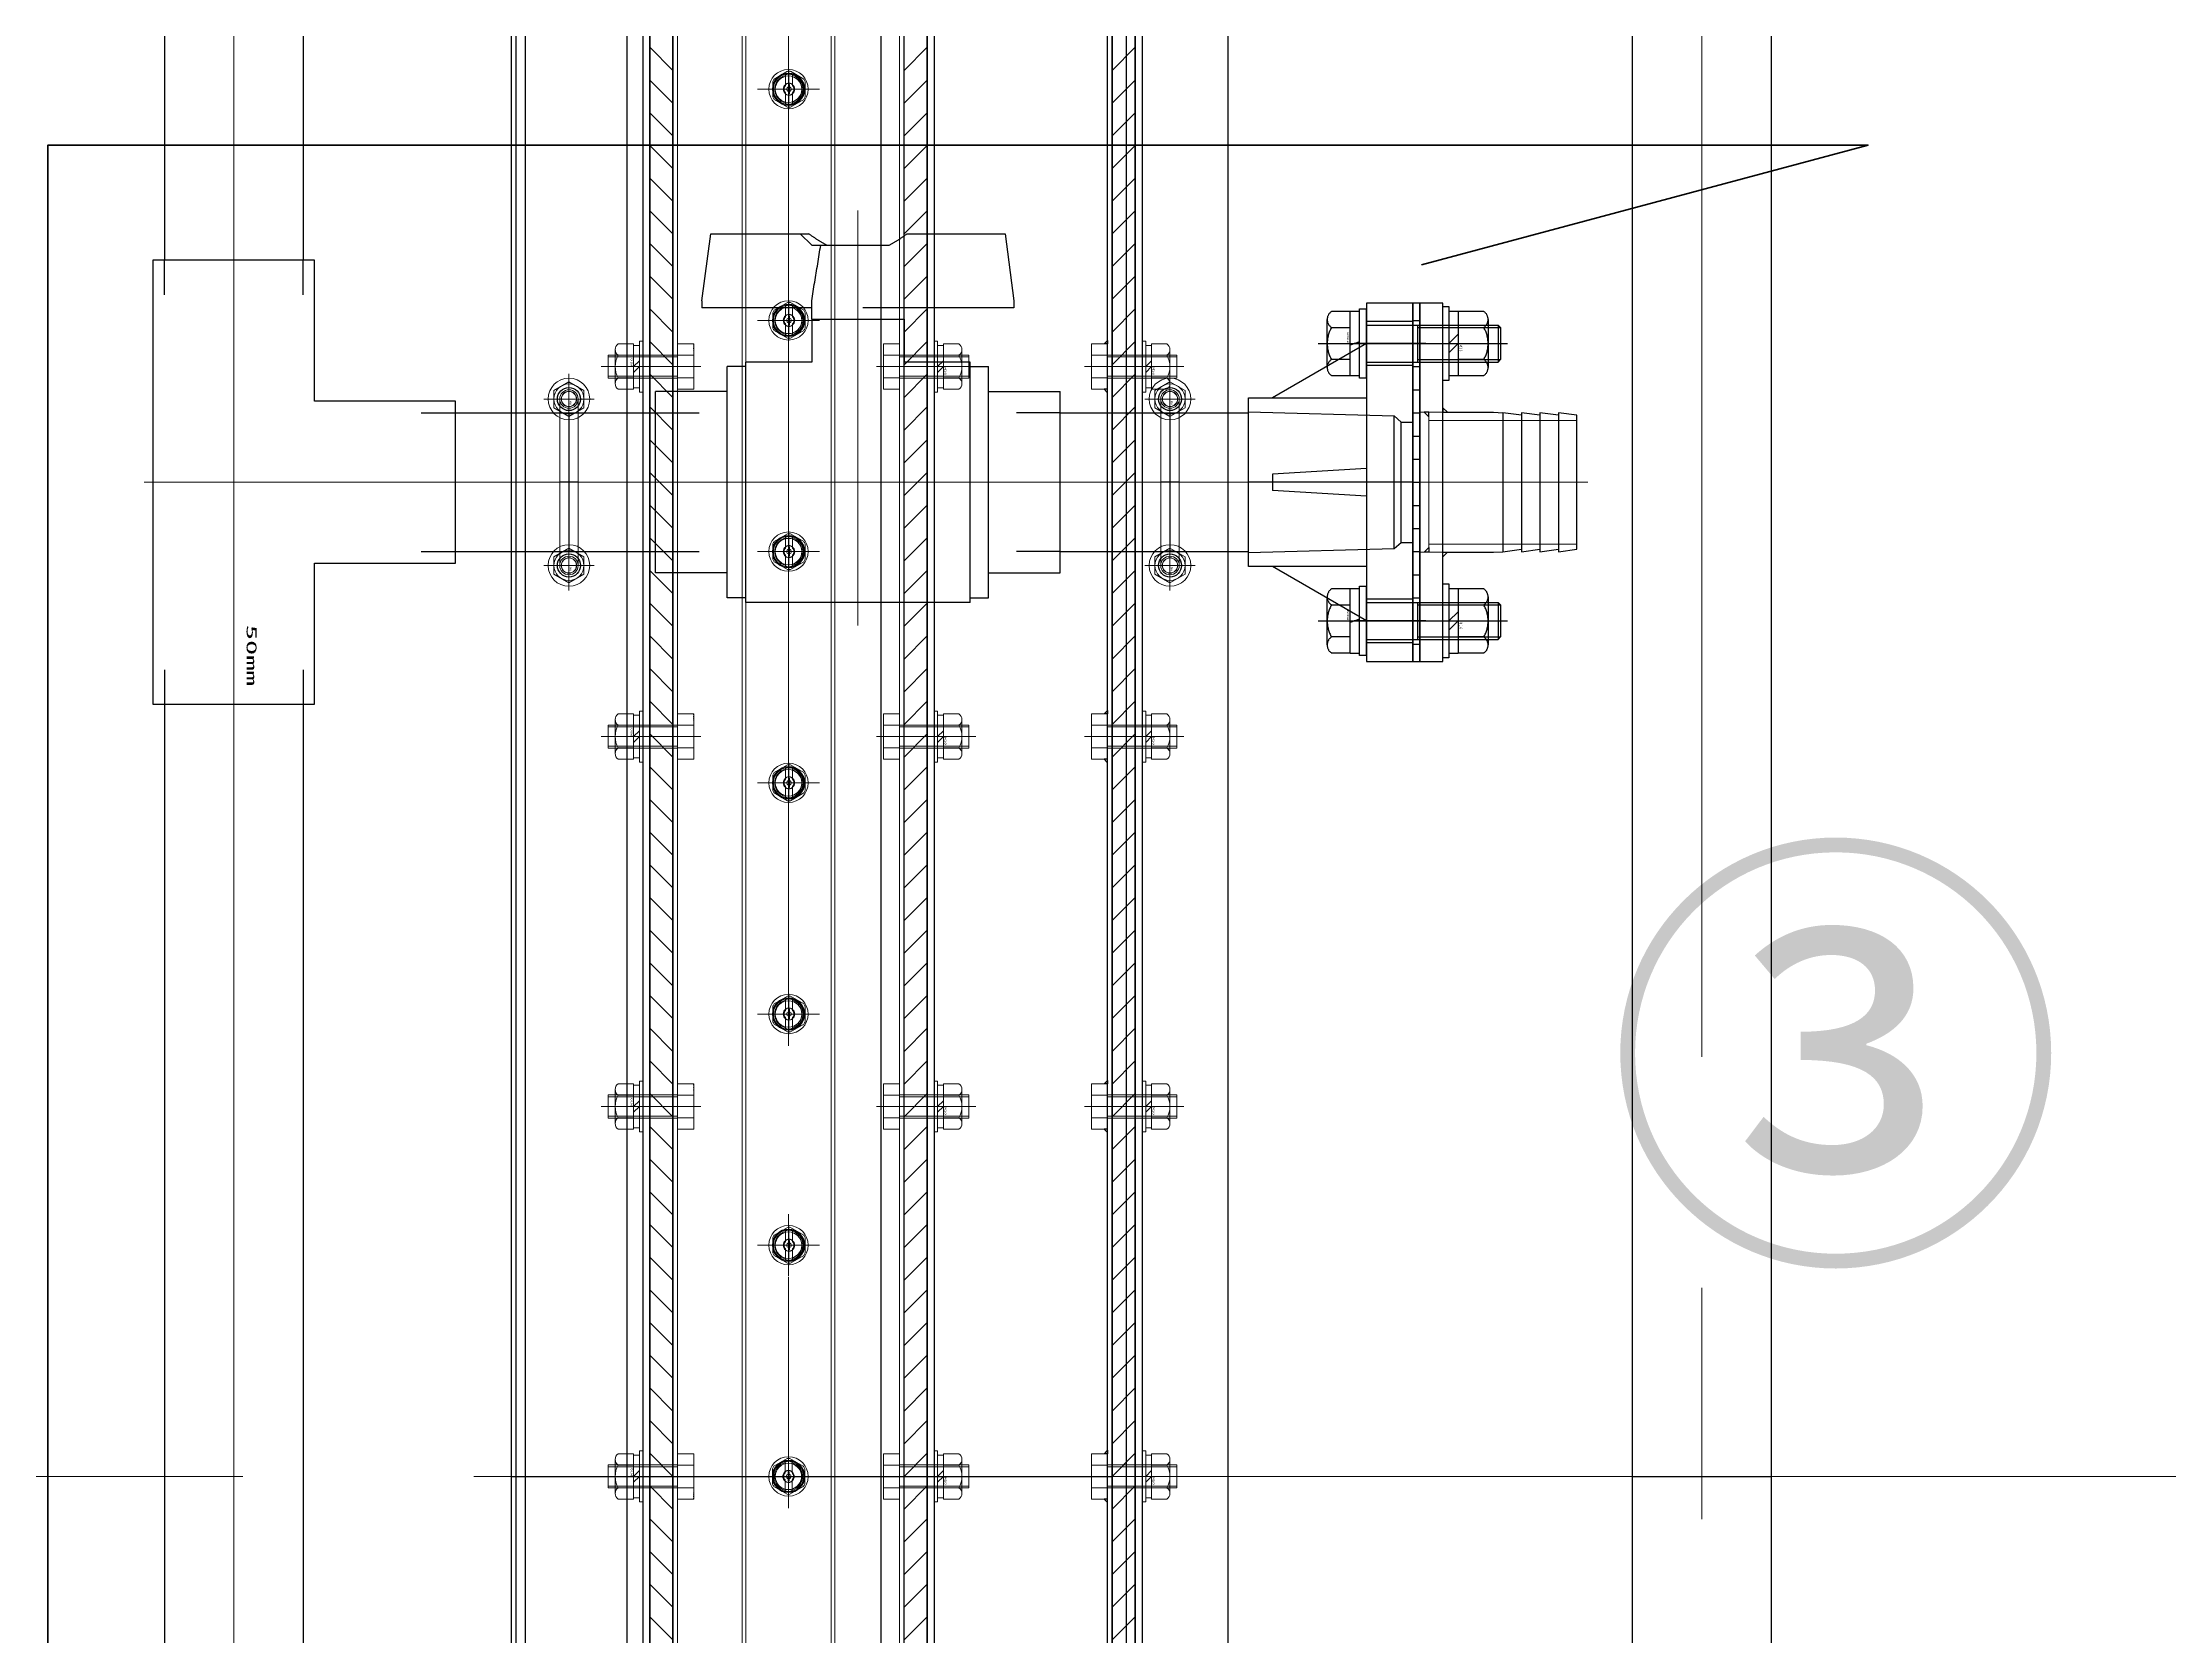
# Model space of a CAD drawing. Units: millimetres at full size. Extents: x -18456 to 18937, y -12290 to 13871.
# Drawn here: x -479 to 2281, y 5016 to 7085 of the extents above; entities that cross this region are included whole.
import ezdxf
from ezdxf.enums import TextEntityAlignment as Align

# ---------------------------------------------------------------- set-up
doc = ezdxf.new("R2010")
doc.units = ezdxf.units.MM
doc.header["$LTSCALE"] = 100
doc.linetypes.add('CHAIN2', pattern=[12, 9, -1, 1, -1])
doc.linetypes.add('DOUBLE_CHAIN2', pattern=[12.8, 9, -1, 0.6, -0.6, 0.6, -1])
for name, color, linetype in [('0-2_0', 2, 'Continuous'), ('0-3_06_PHANTOM', 2, 'DOUBLE_CHAIN2'), ('0-6_10_DRAFT', 1, 'Continuous')]:
    doc.layers.add(name, color=color, linetype=linetype)
for name, color, linetype, lineweight in [('0-7_05_CENTER', 2, 'CHAIN2', 18), ('0-8_04_HIDDEN', 7, 'Continuous', 18), ('1-0', 30, 'Continuous', 70), ('1-2', 5, 'Continuous', 18)]:
    doc.layers.add(name, color=color, linetype=linetype, lineweight=lineweight)
doc.styles.add('ＭＳ ゴシック', font='')
doc.styles.get('ＭＳ ゴシック').set_extended_font_data('MS Gothic')

# ---------------------------------------------------------------- blocks, each defined once
blk = doc.blocks.new('A$C10D23A00_1_1')
at = {"layer": '0-2_0', "color": 134}
blk.add_lwpolyline([(-959, 30), (959, 30), (960, 29), (960, -29), (959, -30), (-959, -30), (-960, -29), (-960, 29)], close=True, dxfattribs=at)
at = {"layer": '0-6_10_DRAFT'}
blk.add_line((0, 30), (0, -30), dxfattribs=at)
at = {"layer": '0-7_05_CENTER'}
blk.add_line((1081.54, 0), (-1081.54, 0), dxfattribs=at)
blk = doc.blocks.new('A$C199C2282_1')
at = {"layer": '0-2_0'}
blk.add_blockref('A$C10D23A00_1_1', (1050, 84.9), dxfattribs=at)
blk = doc.blocks.new('A$C73951639_1_1')
at = {"layer": '0-3_06_PHANTOM', "color": 7}
for p, q in [((32, 30.25), (36, 30.05)), ((10, -30.25), (32, -30.25)), ((32, -30.25), (36, -30.05))]:
    blk.add_line(p, q, dxfattribs=at)
for points in [[(10, 77.5), (0, 77.5), (0, -77.5), (10, -77.5)], [(68, 28.95), (60, 30.05), (60, -30.05), (68, -28.95)]]:
    blk.add_lwpolyline(points, close=True, dxfattribs=at)
at = {"layer": '0-3_06_PHANTOM', "color": 3}
for points in [[(4, 30.25), (2, 30.25), (4, 28.25)], [(10, 30.25), (12, 30.25), (10, 32.25)], [(4, -30.25), (2, -30.25), (4, -28.25)], [(10, -30.25), (12, -30.25), (10, -32.25)]]:
    blk.add_lwpolyline(points, close=True, dxfattribs=at)
at = {"layer": '0-3_06_PHANTOM', "color": 7}
for points in [[(10, -30.25), (10, 30.25), (32, 30.25)], [(44, 28.95), (36, 30.05), (36, -30.05), (44, -28.95)], [(52, 28.95), (44, 30.05), (44, -30.05), (52, -28.95)], [(60, 28.95), (52, 30.05), (52, -30.05), (60, -28.95)]]:
    blk.add_lwpolyline(points, dxfattribs=at)
at = {"layer": '0-7_05_CENTER'}
for p, q in [((-8.05, 60), (18.04, 60)), ((0, 0), (72.72, 0)), ((68, 0), (10, 0)), ((-8.05, -60), (18.04, -60))]:
    blk.add_line(p, q, dxfattribs=at)
at = {"layer": '0-8_04_HIDDEN'}
for p, q in [((10, 30.25), (0, 30.25)), ((4, -30.25), (4, 30.25)), ((4, 26.75), (68, 26.75)), ((4, -26.75), (68, -26.75)), ((10, -30.25), (0, -30.25))]:
    blk.add_line(p, q, dxfattribs=at)
blk = doc.blocks.new('A$C4CA70B29_1_1')
at = {"layer": '0-3_06_PHANTOM', "color": 3, "linetype": 'Continuous'}
for p, q in [((-3, 70), (0, 70)), ((-3, 60), (0, 60)), ((-3, 50), (0, 50)), ((-3, 40), (0, 40)), ((-3, 30), (0, 30)), ((-3, 20), (0, 20)), ((-3, 10), (0, 10)), ((-3, 0), (0, 0)), ((-3, -10), (0, -10)), ((-3, -20), (0, -20)), ((-3, -30), (0, -30)), ((-3, -40), (0, -40)), ((-3, -50), (0, -50)), ((-3, -60), (0, -60)), ((-3, -70), (0, -70))]:
    blk.add_line(p, q, dxfattribs=at)
at = {"layer": '0-3_06_PHANTOM', "color": 3}
blk.add_lwpolyline([(0, 77.5), (-3, 77.5), (-3, -77.5), (0, -77.5)], close=True, dxfattribs=at)
blk = doc.blocks.new('M16Nza_1_1')
at = {"layer": '0-3_06_PHANTOM', "color": 7}
for p, q in [((-10.39, 19.6), (10.39, 19.6)), ((-13.85, 17.74), (-13.85, 6.6)), ((-6.92, 6.6), (-6.92, 17.74)), ((6.93, 17.74), (6.93, 6.6)), ((13.85, 6.6), (13.85, 17.74)), ((-4, 6.6), (0, 2.6)), ((0, 6.6), (4, 2.6)), ((14, 6.6), (14, 2.6))]:
    blk.add_line(p, q, dxfattribs=at)
at = {"layer": '0-3_06_PHANTOM', "color": 7, "linetype": 'CHAIN2'}
blk.add_line((0, 0), (0, 19.6), dxfattribs=at)
at = {"layer": '0-3_06_PHANTOM', "color": 7}
blk.add_lwpolyline([(-16, 2.6), (16, 2.6), (16, 0), (-16, 0)], close=True, dxfattribs=at)
blk.add_lwpolyline([(-14, 2.6), (-14, 6.6), (14, 6.6)], dxfattribs=at)
for centre, radius, start, end in [((-10.39, 15.44), 4.16, 33.626, 146.374), ((0, 5.75), 13.85, 60, 120), ((10.39, 15.44), 4.16, 33.626, 146.374)]:
    blk.add_arc(centre, radius, start, end, dxfattribs=at)
at = {"layer": '0-6_10_DRAFT', "style": 'ＭＳ ゴシック', "width": 0.6}
blk.add_text('Ｍ１６', height=1.257, dxfattribs=at).set_placement((0.41, 6.78), align=Align.BOTTOM_LEFT)
blk = doc.blocks.new('A$C598F6B99_1')
at = {"layer": '0-3_06_PHANTOM', "color": 7, "linetype": 'CHAIN2'}
blk.add_line((0, 20.91), (0, -61), dxfattribs=at)
at = {"layer": '0-3_06_PHANTOM', "color": 7}
for p, q in [((-13.85, 15.14), (-13.85, 7)), ((-10.39, 17), (10.39, 17)), ((-6.92, 7), (-6.92, 15.14)), ((6.92, 15.14), (6.92, 7)), ((13.85, 7), (13.85, 15.14)), ((-15, 0), (-15, 3)), ((-15, 3), (15, 3)), ((-15, 0), (15, 0)), ((-14, 3), (-14, 7)), ((-14, 7), (14, 7)), ((-8, 0), (-8, -56.92)), ((0.73, 3), (-0.73, 7)), ((8, 0), (8, -56.92)), ((14, 7), (14, 3)), ((15, 3), (15, 0)), ((8, -22), (-8, -22)), ((-6.92, -22), (-6.92, -58)), ((6.92, -22), (6.92, -58))]:
    blk.add_line(p, q, dxfattribs=at)
for points in [[(8, -56.92), (-8, -56.92), (-6.92, -58)], [(8, -56.92), (6.92, -58), (-6.92, -58)]]:
    blk.add_lwpolyline(points, dxfattribs=at)
for centre, radius, start, end in [((-10.39, 12.84), 4.16, 33.626, 146.374), ((0, 3.15), 13.85, 60, 120), ((10.39, 12.84), 4.16, 33.626, 146.374)]:
    blk.add_arc(centre, radius, start, end, dxfattribs=at)
at = {"layer": '0-6_10_DRAFT', "style": 'ＭＳ ゴシック', "width": 1.5}
blk.add_text('M16x65', height=0.733, dxfattribs=at).set_placement((0.41, 7.48), align=Align.BOTTOM_LEFT)
blk = doc.blocks.new('TSフランジ-JIS10K-50mmb')
at = {"layer": '0-3_06_PHANTOM'}
for p, q in [((-36.5, 71), (36.5, 71)), ((-36.5, 20), (-36.5, 71)), ((36.5, 71), (36.5, 20)), ((-60, 20), (-36.5, 60.7)), ((-6, 20), (-3.5, 60.7)), ((3.5, 60.7), (-3.5, 60.7)), ((6, 20), (3.5, 60.7)), ((60, 20), (36.5, 60.7)), ((77.5, 20), (-77.5, 20)), ((-77.5, 20), (-77.5, 0)), ((77.5, 0), (77.5, 20)), ((-77.5, 0), (77.5, 0))]:
    blk.add_line(p, q, dxfattribs=at)
at = {"layer": '0-3_06_PHANTOM', "linetype": 'CHAIN2'}
for p, q in [((0, 0), (0, 71)), ((-60, -5.65), (-60, 25.28)), ((60, -5.65), (60, 25.28))]:
    blk.add_line(p, q, dxfattribs=at)
at = {"layer": '0-3_06_PHANTOM', "linetype": 'Continuous'}
for p, q in [((-69.5, 0), (-69.5, 20)), ((-50.5, 0), (-50.5, 20)), ((50.5, 0), (50.5, 20)), ((69.5, 0), (69.5, 20))]:
    blk.add_line(p, q, dxfattribs=at)
at = {"layer": '0-6_10_DRAFT'}
for p, q in [((-26, 5), (-26, 0)), ((26, 5), (26, 0))]:
    blk.add_line(p, q, dxfattribs=at)
for points in [[(-30.4, 71), (-28.7, 8), (28.7, 8)], [(30.4, 71), (28.7, 8), (26, 5)], [(-28.7, 8), (-26, 5), (26, 5)]]:
    blk.add_lwpolyline(points, dxfattribs=at)
blk = doc.blocks.new('A$C3D25287D_1_1')
at = {"layer": '0-3_06_PHANTOM', "color": 7}
for p, q in [((0, 30), (81.5, 30)), ((0, -30), (81.5, -30))]:
    blk.add_line(p, q, dxfattribs=at)
at = {"layer": '0-7_05_CENTER'}
blk.add_line((0, 0), (136.5, 0), dxfattribs=at)
at = {"layer": '0-3_06_PHANTOM'}
for name, p, rotation in [('TSフランジ-JIS10K-50mmb', (152.5, 0), 90), ('A$C598F6B99_1', (132.5, 60), 90), ('M16Nza_1_1', (165.5, 60), 270), ('A$C598F6B99_1', (132.5, -60), 90), ('M16Nza_1_1', (165.5, -60), 270)]:
    blk.add_blockref(name, p, dxfattribs=dict(at, rotation=rotation))
for name in ['A$C73951639_1_1', 'A$C4CA70B29_1_1']:
    blk.add_blockref(name, (155.5, 0), dxfattribs=at)
blk = doc.blocks.new('チーズ(TS-T)-50mma_1_1')
at = {"layer": '0-3_06_PHANTOM'}
for p, q in [((35, 0), (-35, 0)), ((35, -61), (35, 0)), ((96, -61), (35, -61)), ((96, -131), (96, -61))]:
    blk.add_line(p, q, dxfattribs=at)
for points in [[(-35, 0), (-35, -61), (-96, -61)], [(-96, -61), (-96, -131), (96, -131)]]:
    blk.add_lwpolyline(points, dxfattribs=at)
at = {"layer": '0-6_10_DRAFT'}
for p, q in [((-30, -14.87), (-30, 0)), ((30, -14.87), (30, 0)), ((-81.13, -66), (-96, -66)), ((81.13, -66), (96, -66)), ((-81.13, -126), (-96, -126)), ((81.13, -126), (96, -126))]:
    blk.add_line(p, q, dxfattribs=at)
at = {"layer": '0-7_05_CENTER'}
for p, q in [((0, -134.8), (0, 0)), ((96, -96), (-96, -96))]:
    blk.add_line(p, q, dxfattribs=at)
at = {"layer": '0-6_10_DRAFT', "style": 'ＭＳ ゴシック', "width": 2.2}
blk.add_text('50mm', height=4.399, dxfattribs=at).set_placement((61.66, -91.74), align=Align.BOTTOM_LEFT)
blk = doc.blocks.new('コンパクトボールバルブ27型-ソケット形-50mma_1_1')
at = {"layer": '0-3_06_PHANTOM'}
for p, q in [((-67.5, 78.5), (-63.68, 107.5)), ((-63.68, 107.5), (-21.3, 107.5)), ((-25, 107.5), (-20, 102.5)), ((-20, 102.5), (13.53, 102.5)), ((-67.5, 78.5), (-67.5, 75.5)), ((-20, 75.5), (-67.5, 75.5)), ((-20, 70.5), (-20, 78.5)), ((67.5, 75.5), (2.09, 75.5)), ((20, 70.5), (20, 75.5)), ((67.5, 78.5), (67.5, 75.5)), ((-20, 70.5), (-20, 52)), ((-20, 70.5), (20, 70.5)), ((20, 70.5), (20, 52)), ((-56.5, -50), (-56.5, 50)), ((-48.5, 50), (-56.5, 50)), ((-20, 52), (-48.5, 52)), ((-48.5, -52), (-48.5, 52)), ((48.5, 52), (20, 52)), ((48.5, -52), (48.5, 52)), ((48.5, 50), (56.5, 50)), ((56.5, -50), (56.5, 50)), ((-87.5, -39.25), (-87.5, 39.25)), ((-56.5, 39.25), (-87.5, 39.25)), ((56.5, 39.25), (87.5, 39.25)), ((87.5, -39.25), (87.5, 39.25)), ((-56.5, -39.25), (-87.5, -39.25)), ((56.5, -39.25), (87.5, -39.25)), ((-48.5, -50), (-56.5, -50)), ((48.5, -52), (-48.5, -52)), ((48.5, -50), (56.5, -50))]:
    blk.add_line(p, q, dxfattribs=at)
for points in [[(-13.53, 102.5), (-13.78, 102.64), (-14.03, 102.78), (-14.29, 102.92), (-14.54, 103.06), (-14.79, 103.2), (-15.04, 103.35), (-15.29, 103.49), (-15.54, 103.64), (-15.79, 103.79), (-16.03, 103.94), (-16.28, 104.09), (-16.52, 104.24), (-16.77, 104.4), (-17.01, 104.55), (-17.26, 104.71), (-17.5, 104.86), (-17.74, 105.02), (-17.98, 105.18), (-18.22, 105.34), (-18.46, 105.5), (-18.7, 105.66), (-18.94, 105.83), (-19.18, 105.99), (-19.42, 106.16), (-19.65, 106.32), (-19.89, 106.49), (-20.13, 106.65), (-20.36, 106.82), (-20.6, 106.99), (-20.83, 107.16), (-21.07, 107.33), (-21.3, 107.5)], [(-20, 78.5), (-19.84, 79.5), (-19.67, 80.5), (-19.51, 81.5), (-19.35, 82.5), (-19.18, 83.5), (-19.02, 84.5), (-18.86, 85.5), (-18.69, 86.5), (-18.53, 87.5), (-18.37, 88.5), (-18.2, 89.5), (-18.04, 90.5), (-17.87, 91.5), (-17.71, 92.5), (-17.55, 93.5), (-17.38, 94.5), (-17.22, 95.5), (-17.06, 96.5), (-16.89, 97.5), (-16.73, 98.5), (-16.57, 99.5), (-16.4, 100.5), (-16.24, 101.5), (-16.08, 102.5)], [(13.53, 102.5), (13.78, 102.64), (14.03, 102.78), (14.29, 102.92), (14.54, 103.06), (14.79, 103.2), (15.04, 103.35), (15.29, 103.49), (15.54, 103.64), (15.79, 103.79), (16.03, 103.94), (16.28, 104.09), (16.52, 104.24), (16.77, 104.4), (17.01, 104.55), (17.26, 104.71), (17.5, 104.86), (17.74, 105.02), (17.98, 105.18), (18.22, 105.34), (18.46, 105.5), (18.7, 105.66), (18.94, 105.83), (19.18, 105.99), (19.42, 106.16), (19.65, 106.32), (19.89, 106.49), (20.13, 106.65), (20.36, 106.82), (20.6, 106.99), (20.83, 107.16), (21.07, 107.33), (21.3, 107.5)], [(21.3, 107.5), (63.68, 107.5), (67.5, 78.5)]]:
    blk.add_lwpolyline(points, dxfattribs=at)
at = {"layer": '0-6_10_DRAFT'}
for p, q in [((-87.5, 30), (-68.63, 30)), ((87.5, 30), (68.63, 30)), ((-87.5, -30), (-68.63, -30)), ((87.5, -30), (68.63, -30))]:
    blk.add_line(p, q, dxfattribs=at)
at = {"layer": '0-7_05_CENTER'}
for p, q in [((0, -62), (0, 117.5)), ((87.5, 0), (-87.5, 0))]:
    blk.add_line(p, q, dxfattribs=at)
blk = doc.blocks.new('A$C3C656437_1_1')
at = {"layer": '0-3_06_PHANTOM', "color": 7}
for p, q in [((1414, 1950), (900, 1950)), ((1954, 1950), (1606, 1950)), ((1414, 1890), (900, 1890)), ((1954, 1890), (1606, 1890)), ((1480, 1824), (1480, 1737.5)), ((1540, 1824), (1540, 1737.5))]:
    blk.add_line(p, q, dxfattribs=at)
at = {"layer": '0-6_10_DRAFT'}
for p, q in [((1540, 1775), (1480, 1775)), ((1540, 1515), (1480, 1515))]:
    blk.add_line(p, q, dxfattribs=at)
at = {"layer": '0-7_05_CENTER'}
for p, q in [((1414, 1920), (900, 1920)), ((1954, 1920), (1606, 1920)), ((1510, 1824), (1510, 1737.5))]:
    blk.add_line(p, q, dxfattribs=at)
at = {"layer": '0-3_06_PHANTOM'}
for name, p, rotation in [('チーズ(TS-T)-50mma_1_1', (1510, 1824), 180), ('コンパクトボールバルブ27型-ソケット形-50mma_1_1', (1510, 1650), 270), ('A$C3D25287D_1_1', (1510, 1562.5), 270)]:
    blk.add_blockref(name, p, dxfattribs=dict(at, rotation=rotation))
blk = doc.blocks.new('8b_1_1')
at = {"layer": '0-8_04_HIDDEN', "color": 2, "linetype": 'CHAIN2'}
for p, q in [((0, -10.87), (0, 10.87)), ((10.87, 0), (-10.87, 0))]:
    blk.add_line(p, q, dxfattribs=at)
at = {"layer": '0-8_04_HIDDEN', "color": 2}
for p, q in [((-3.75, 6.49), (-7.5, 0)), ((-7.5, 0), (-3.75, -6.49)), ((3.75, 6.49), (-3.75, 6.49)), ((3.75, 6.49), (-3.75, 6.49)), ((7.5, 0), (3.75, 6.49)), ((3.75, -6.49), (7.5, 0)), ((-3.75, -6.49), (3.75, -6.49)), ((-3.75, -6.49), (3.75, -6.49))]:
    blk.add_line(p, q, dxfattribs=at)
for points in [[(-3.75, 6.49), (-7.5, 0), (-3.75, -6.49)], [(3.75, -6.49), (7.5, 0), (3.75, 6.49)]]:
    blk.add_lwpolyline(points, dxfattribs=at)
for radius in [9, 6.5, 4, 3.25]:
    blk.add_circle((0, 0), radius, dxfattribs=at)
at = {"layer": '0-6_10_DRAFT', "style": 'ＭＳ ゴシック', "width": 1.75}
blk.add_text('M8', height=0.733, dxfattribs=at).set_placement((0.76, 0.14), align=Align.BOTTOM_LEFT)
blk = doc.blocks.new('A$C668E7CA1_1_1')
at = {"layer": '0-6_10_DRAFT'}
blk.add_line((0, 4), (0, -4), dxfattribs=at)
at = {"layer": '0-7_05_CENTER'}
for p, q in [((42.64, 0), (-42.64, 0)), ((-36, -6.7), (-36, 6.7)), ((36, -6.7), (36, 6.7))]:
    blk.add_line(p, q, dxfattribs=at)
at = {"layer": '0-8_04_HIDDEN', "color": 2}
for p, q in [((-36, 4), (36, 4)), ((-36, -4), (36, -4))]:
    blk.add_line(p, q, dxfattribs=at)
for centre in [(-36, 0), (36, 0)]:
    blk.add_circle(centre, 3.32, dxfattribs=at)
at = {"layer": '0-8_04_HIDDEN'}
for centre, start, end in [((-36, 0), 90, 270), ((36, 0), 270, 90)]:
    blk.add_arc(centre, 4, start, end, dxfattribs=at)
at = {"layer": '0-8_04_HIDDEN', "color": 2}
for centre, start, end in [((-36, 0), 270, 90), ((36, 0), 90, 270)]:
    blk.add_arc(centre, 4, start, end, dxfattribs=at)
blk = doc.blocks.new('A$C491D668A_1_1')
at = {"layer": '0-2_0'}
for p in [(-72, 0), (0, 0)]:
    blk.add_blockref('8b_1_1', p, dxfattribs=at)
at = {"layer": '0-8_04_HIDDEN'}
blk.add_blockref('A$C668E7CA1_1_1', (-36, 0), dxfattribs=at)
blk = doc.blocks.new('A$C457F5408_1_1')
at = {"layer": '0-2_0', "color": 134}
for p, q in [((15, 2120), (15, 275)), ((-35, 2075), (-35, 25)), ((-29, 2075), (-29, 25)), ((225, 2075), (225, 25)), ((231, 2075), (231, 25)), ((275, 2075), (275, 25))]:
    blk.add_line(p, q, dxfattribs=at)
for centre in [(-10, 1516), (250, 1516), (-10, 1444), (250, 1444)]:
    blk.add_circle(centre, 5, dxfattribs=at)
at = {"layer": '0-7_05_CENTER'}
for p, q in [((-10, 1506.66), (-10, 1525.34)), ((250, 1506.66), (250, 1525.34)), ((-0.66, 1516), (-19.34, 1516)), ((259.34, 1516), (240.66, 1516)), ((-10, 1434.66), (-10, 1453.34)), ((250, 1434.66), (250, 1453.34)), ((-0.66, 1444), (-19.34, 1444)), ((259.34, 1444), (240.66, 1444))]:
    blk.add_line(p, q, dxfattribs=at)
blk = doc.blocks.new('A$C54E27890_1')
at = {"layer": '0-2_0'}
for name, p, rotation in [('A$C457F5408_1_1', (0, -17), 270), ('A$C491D668A_1_1', (1444, -7), 180), ('A$C491D668A_1_1', (1444, -267), 180)]:
    blk.add_blockref(name, p, dxfattribs=dict(at, rotation=rotation))
blk = doc.blocks.new('A$C742A68D0_1')
at = {"layer": '0-8_04_HIDDEN', "linetype": 'CHAIN2'}
blk.add_line((0, -33), (0, 10), dxfattribs=at)
at = {"layer": '0-8_04_HIDDEN'}
for p, q in [((-9.81, 7), (9.81, 7)), ((-9.81, 0), (-9.81, 7)), ((-9.81, 0), (9.81, 0)), ((-5, -30), (-5, 0)), ((-4.91, 0), (-4.91, 7)), ((-4.19, -30), (-4.19, 0)), ((4.19, -30), (4.19, 0)), ((4.91, 0), (4.91, 7)), ((5, -30), (5, 0)), ((9.81, 0), (9.81, 7)), ((-5, -30), (5, -30))]:
    blk.add_line(p, q, dxfattribs=at)
at = {"layer": '0-6_10_DRAFT', "style": 'ＭＳ ゴシック', "width": 1.85}
blk.add_text('BT-M10x30L', height=0.22, dxfattribs=at).set_placement((6.81, 6.66), align=Align.BOTTOM_LEFT)
blk = doc.blocks.new('A$C0B00724F_1')
at = {"layer": '0-2_0', "color": 134}
for p, q in [((1980, 90), (80, 90)), ((80, -10), (1980, -10))]:
    blk.add_line(p, q, dxfattribs=at)
at = {"layer": '0-6_10_DRAFT'}
blk.add_line((1030, 90), (1030, -10), dxfattribs=at)
at = {"layer": '0-7_05_CENTER'}
for p, q in [((1030, 95.46), (1030, 82.43)), ((1190, 95.46), (1190, 82.43)), ((1350, 95.46), (1350, 82.43)), ((1510, 95.46), (1510, 82.43)), ((16.24, 40), (2043.76, 40)), ((1030, -15.46), (1030, -2.43)), ((1190, -15.46), (1190, -2.43)), ((1350, -15.46), (1350, -2.43)), ((1510, -15.46), (1510, -2.43))]:
    blk.add_line(p, q, dxfattribs=at)
at = {"layer": '0-8_04_HIDDEN'}
for p, q in [((2035, 88), (25, 88)), ((25, -8), (2035, -8))]:
    blk.add_line(p, q, dxfattribs=at)
at = {"layer": '0-8_04_HIDDEN', "rotation": 180}
blk.add_blockref('A$C742A68D0_1', (1030, 88), dxfattribs=at)
at = {"layer": '0-8_04_HIDDEN', "xscale": -1, "rotation": 180}
for p in [(1190, 88), (1350, 88), (1510, 88)]:
    blk.add_blockref('A$C742A68D0_1', p, dxfattribs=at)
at = {"layer": '0-8_04_HIDDEN'}
blk.add_blockref('A$C742A68D0_1', (1030, -8), dxfattribs=at)
at = {"layer": '0-8_04_HIDDEN', "xscale": -1}
for p in [(1190, -8), (1350, -8), (1510, -8)]:
    blk.add_blockref('A$C742A68D0_1', p, dxfattribs=at)
blk = doc.blocks.new('A$C6E8C5BCD_1')
at = {"layer": '0-2_0', "color": 3}
for p, q in [((-60.71, -10), (-70.71, 0)), ((-46.57, -10), (-56.57, 0)), ((-32.43, -10), (-42.43, 0)), ((-18.28, -10), (-28.28, 0)), ((-4.14, -10), (-14.14, 0)), ((10, -10), (0, 0)), ((24.14, -10), (14.14, 0)), ((38.28, -10), (28.28, 0)), ((52.43, -10), (42.43, 0)), ((66.57, -10), (56.57, 0)), ((80.71, -10), (70.71, 0)), ((94.85, -10), (84.85, 0)), ((108.99, -10), (98.99, 0)), ((123.14, -10), (113.14, 0)), ((137.28, -10), (127.28, 0)), ((151.42, -10), (141.42, 0)), ((165.56, -10), (155.56, 0)), ((179.71, -10), (169.71, 0)), ((193.85, -10), (183.85, 0)), ((207.99, -10), (197.99, 0)), ((222.13, -10), (212.13, 0)), ((236.27, -10), (226.27, 0)), ((250.42, -10), (240.42, 0)), ((264.56, -10), (254.56, 0)), ((278.7, -10), (268.7, 0)), ((292.84, -10), (282.84, 0)), ((306.98, -10), (296.98, 0)), ((321.13, -10), (311.13, 0)), ((335.27, -10), (325.27, 0)), ((349.41, -10), (339.41, 0)), ((363.55, -10), (353.55, 0)), ((377.7, -10), (367.7, 0)), ((391.84, -10), (381.84, 0)), ((405.98, -10), (395.98, 0)), ((420.12, -10), (410.12, 0)), ((434.26, -10), (424.26, 0)), ((448.41, -10), (438.41, 0)), ((462.55, -10), (452.55, 0)), ((476.69, -10), (466.69, 0)), ((490.83, -10), (480.83, 0)), ((504.97, -10), (494.97, 0)), ((519.12, -10), (509.12, 0)), ((533.26, -10), (523.26, 0)), ((547.4, -10), (537.4, 0)), ((561.54, -10), (551.54, 0)), ((575.69, -10), (565.69, 0)), ((589.83, -10), (579.83, 0)), ((603.97, -10), (593.97, 0)), ((618.11, -10), (608.11, 0))]:
    blk.add_line(p, q, dxfattribs=at)
blk.add_lwpolyline([(1000, 0), (1000, -10), (-1000, -10), (-1000, 0)], close=True, dxfattribs=at)
at = {"layer": '0-7_05_CENTER'}
for p, q in [((0, 3.94), (0, -13.51)), ((160, 3.94), (160, -13.51)), ((320, 3.94), (320, -13.51)), ((480, 3.94), (480, -13.51))]:
    blk.add_line(p, q, dxfattribs=at)
blk = doc.blocks.new('A$C4147621A_1')
at = {"layer": '0-2_0', "color": 134}
blk.add_lwpolyline([(1000, 0), (1000, -3), (-1000, -3), (-1000, 0)], close=True, dxfattribs=at)
at = {"layer": '0-7_05_CENTER'}
for p, q in [((0, 2.83), (0, -5.76)), ((160, 2.83), (160, -5.76)), ((320, 2.83), (320, -5.76)), ((480, 2.83), (480, -5.76))]:
    blk.add_line(p, q, dxfattribs=at)
blk = doc.blocks.new('A$C003B6CA5_1')
at = {"layer": '0-6_10_DRAFT'}
blk.add_line((0, 20), (0, -20), dxfattribs=at)
at = {"layer": '0-7_05_CENTER'}
for p, q in [((0, -13.37), (0, 13.37)), ((100, -13.37), (100, 13.37)), ((100, -13.37), (100, 13.37)), ((200, -13.37), (200, 13.37)), ((300, -13.37), (300, 13.37)), ((400, -13.37), (400, 13.37)), ((500, -13.37), (500, 13.37)), ((600, -13.37), (600, 13.37)), ((13.37, 0), (-13.37, 0)), ((86.63, 0), (113.37, 0)), ((86.63, 0), (113.37, 0)), ((186.63, 0), (213.37, 0)), ((286.63, 0), (313.37, 0)), ((386.63, 0), (413.37, 0)), ((486.63, 0), (513.37, 0)), ((586.63, 0), (613.37, 0))]:
    blk.add_line(p, q, dxfattribs=at)
at = {"layer": '0-8_04_HIDDEN'}
for p, q in [((1100, 18.5), (-1150, 18.5)), ((-1150, -18.5), (1100, -18.5))]:
    blk.add_line(p, q, dxfattribs=at)
blk.add_lwpolyline([(1100, -20), (-1150, -20), (-1150, 20), (1100, 20)], close=True, dxfattribs=at)
for centre, radius in [((0, 0), 8.5), ((0, 0), 7), ((0, 0), 6.58), ((0, 0), 5.72), ((100, 0), 8.5), ((100, 0), 8.5), ((100, 0), 7), ((100, 0), 7), ((100, 0), 6.58), ((100, 0), 6.58), ((100, 0), 5.72), ((100, 0), 5.72), ((200, 0), 8.5), ((200, 0), 7), ((200, 0), 6.58), ((200, 0), 5.72), ((300, 0), 8.5), ((300, 0), 7), ((300, 0), 6.58), ((300, 0), 5.72), ((400, 0), 8.5), ((400, 0), 7), ((400, 0), 6.58), ((400, 0), 5.72), ((500, 0), 8.5), ((500, 0), 7), ((500, 0), 6.58), ((500, 0), 5.72), ((600, 0), 8.5), ((600, 0), 7), ((600, 0), 6.58), ((600, 0), 5.72)]:
    blk.add_circle(centre, radius, dxfattribs=at)
blk = doc.blocks.new('1／4MVEP9010S303Wc_1')
at = {"layer": '0-7_05_CENTER'}
for p, q in [((-8.67, 0), (8.67, 0)), ((0, -8.67), (0, 8.67))]:
    blk.add_line(p, q, dxfattribs=at)
at = {"layer": '0-8_04_HIDDEN', "color": 2}
for p, q in [((-4.4, 6.38), (-7.73, 0.62)), ((-1.54, 1.5), (-6.13, 1.5)), ((3.33, 7), (-3.33, 7)), ((-1.89, 0.2), (1.89, 0.2)), ((6.13, 1.5), (1.54, 1.5)), ((7.73, 0.62), (4.4, 6.38)), ((-7.73, -0.62), (-4.4, -6.38)), ((-6.13, -1.5), (-1.54, -1.5)), ((-3.33, -7), (3.33, -7)), ((-1.89, -0.2), (1.89, -0.2)), ((1.54, -1.5), (6.13, -1.5)), ((4.4, -6.38), (7.73, -0.62))]:
    blk.add_line(p, q, dxfattribs=at)
for points in [[(-6.13, -1.5), (-6.16, -1.49), (-6.2, -1.46), (-6.24, -1.41), (-6.3, -1.31), (-6.37, -1.16), (-6.41, -1.05), (-6.45, -0.91), (-6.49, -0.77), (-6.52, -0.62), (-6.55, -0.45), (-6.56, -0.29), (-6.57, -0.04), (-6.57, 0.2), (-6.55, 0.43), (-6.52, 0.65), (-6.47, 0.85), (-6.42, 1.03), (-6.36, 1.2), (-6.29, 1.33), (-6.25, 1.4), (-6.21, 1.45), (-6.17, 1.49), (-6.13, 1.5)], [(-2.07, 1.4), (-2.13, 1.34), (-2.2, 1.25), (-2.27, 1.15), (-2.34, 1.03), (-2.41, 0.89), (-2.47, 0.74), (-2.53, 0.54), (-2.58, 0.32), (-2.6, 0.09), (-2.6, -0.14), (-2.57, -0.35), (-2.53, -0.55), (-2.47, -0.74), (-2.4, -0.91), (-2.31, -1.08), (-2.22, -1.23), (-2.14, -1.33), (-2.07, -1.4)], [(-1.89, -0.2), (-1.96, -0.19), (-2.03, -0.14), (-2.07, -0.1), (-2.09, -0.05), (-2.1, 0.01), (-2.09, 0.05), (-2.08, 0.09), (-2.04, 0.14), (-1.96, 0.19), (-1.89, 0.2)], [(-1.89, 1.5), (-1.93, 1.49), (-1.96, 1.48), (-2.01, 1.45), (-2.06, 1.41)], [(2.06, 1.41), (2.01, 1.45), (1.97, 1.48), (1.93, 1.49), (1.89, 1.5)], [(1.89, 0.2), (1.96, 0.19), (2.03, 0.14), (2.07, 0.1), (2.09, 0.05), (2.1, -0.01), (2.09, -0.05), (2.08, -0.09), (2.04, -0.14), (1.96, -0.19), (1.89, -0.2)], [(2.07, -1.4), (2.13, -1.34), (2.2, -1.25), (2.27, -1.15), (2.34, -1.03), (2.41, -0.89), (2.47, -0.74), (2.53, -0.54), (2.58, -0.32), (2.6, -0.09), (2.6, 0.14), (2.57, 0.35), (2.53, 0.55), (2.47, 0.74), (2.4, 0.91), (2.31, 1.08), (2.22, 1.23), (2.14, 1.33), (2.07, 1.4)], [(6.13, 1.5), (6.16, 1.49), (6.2, 1.46), (6.24, 1.41), (6.3, 1.31), (6.37, 1.16), (6.41, 1.05), (6.45, 0.91), (6.49, 0.77), (6.52, 0.62), (6.55, 0.45), (6.56, 0.29), (6.57, 0.04), (6.57, -0.2), (6.55, -0.43), (6.52, -0.65), (6.47, -0.85), (6.42, -1.03), (6.36, -1.2), (6.29, -1.33), (6.25, -1.4), (6.21, -1.45), (6.17, -1.49), (6.13, -1.5)], [(-2.06, -1.41), (-2.01, -1.45), (-1.97, -1.48), (-1.93, -1.49), (-1.89, -1.5)], [(1.89, -1.5), (1.93, -1.49), (1.96, -1.48), (2.01, -1.45), (2.06, -1.41)]]:
    blk.add_lwpolyline(points, dxfattribs=at)
blk.add_circle((0, 0), 6.75, dxfattribs=at)
for radius, start, end in [(7.75, 175.41462, 184.58538), (6.12, 14.19344, 165.80656), (7.75, 115.41462, 124.58538), (2.5, 34.14046, 145.85954), (2.15, 44.24072, 135.75928), (1, 11.53696, 168.46304), (0.5, 156.42182, 203.57818), (0.5, 336.42182, 23.57818), (7.75, 55.41462, 64.58538), (7.75, 355.41462, 4.58538), (6.12, 194.19344, 345.80656), (5.62, 195.46561, 344.53439), (7.75, 235.41462, 244.58538), (2.5, 214.14046, 325.85954), (2.15, 224.24072, 315.75928), (1, 191.53696, 348.46304), (7.75, 295.41462, 304.58538)]:
    blk.add_arc((0, 0), radius, start, end, dxfattribs=at)
blk = doc.blocks.new('A$C77611634_1')
at = {"layer": '0-8_04_HIDDEN'}
for name, p in [('A$C003B6CA5_1', (0, 0)), ('1／4MVEP9010S303Wc_1', (0, 0)), ('1／4MVEP9010S303Wc_1', (100, -0.17)), ('1／4MVEP9010S303Wc_1', (200, -0.17)), ('1／4MVEP9010S303Wc_1', (300, -0.17)), ('1／4MVEP9010S303Wc_1', (400, -0.17)), ('1／4MVEP9010S303Wc_1', (500, -0.17)), ('1／4MVEP9010S303Wc_1', (600, -0.17))]:
    blk.add_blockref(name, p, dxfattribs=at)
blk = doc.blocks.new('M10Nza_1_1')
at = {"layer": '0-8_04_HIDDEN'}
for p, q in [((-9.8, 4), (-9.8, 10.69)), ((-7.35, 12), (7.35, 12)), ((-4.9, 4), (-4.9, 10.69)), ((4.9, 10.69), (4.9, 4)), ((9.8, 10.69), (9.8, 4)), ((-9.8, 4), (9.8, 4)), ((-9.2, 1.5), (-9.2, 4)), ((0, 1.5), (-2.5, 4)), ((0, 4), (2.5, 1.5)), ((9.2, 4), (9.2, 1.5))]:
    blk.add_line(p, q, dxfattribs=at)
at = {"layer": '0-8_04_HIDDEN', "linetype": 'CHAIN2'}
blk.add_line((0, 12), (0, 0), dxfattribs=at)
at = {"layer": '0-8_04_HIDDEN'}
blk.add_lwpolyline([(-11, 1.5), (11, 1.5), (11, 0), (-11, 0)], close=True, dxfattribs=at)
for centre, radius, start, end in [((-7.35, 9.06), 2.94, 33.626, 146.374), ((0, 2.2), 9.8, 60, 120), ((7.35, 9.06), 2.94, 33.626, 146.374)]:
    blk.add_arc(centre, radius, start, end, dxfattribs=at)
at = {"layer": '0-6_10_DRAFT', "style": 'ＭＳ ゴシック', "width": 1.8}
blk.add_text('M10', height=0.916, dxfattribs=at).set_placement((0.26, 4.12), align=Align.BOTTOM_LEFT)
blk = doc.blocks.new('A$C7B156557_1')
at = {"layer": '0-2_0', "color": 3}
blk.add_line((-148, 100), (2248, 100), dxfattribs=at)
at = {"layer": '0-2_0', "color": 134}
for points in [[(-150, 0), (2250, 0), (2250, 260), (-150, 260)], [(-148, 2), (2248, 2), (2248, 258), (-148, 258)]]:
    blk.add_lwpolyline(points, close=True, dxfattribs=at)
at = {"layer": '0-2_0', "color": 3}
for points in [[(1040.19, 2), (1040.19, 3.5), (1038.69, 2)], [(1059.81, 2), (1059.81, 3.5), (1061.31, 2)], [(1200.19, 2), (1200.19, 3.5), (1198.69, 2)], [(1219.81, 2), (1219.81, 3.5), (1221.31, 2)], [(1360.19, 2), (1360.19, 3.5), (1358.69, 2)], [(1379.81, 2), (1379.81, 3.5), (1381.31, 2)], [(1520.19, 2), (1520.19, 3.5), (1518.69, 2)], [(1539.81, 2), (1539.81, 3.5), (1541.31, 2)]]:
    blk.add_lwpolyline(points, close=True, dxfattribs=at)
at = {"layer": '0-6_10_DRAFT'}
blk.add_line((1050, 260), (1050, 0), dxfattribs=at)
at = {"layer": '0-7_05_CENTER'}
for p, q in [((1050, 5.94), (1050, -3.98)), ((1210, 5.94), (1210, -3.98)), ((1370, 5.94), (1370, -3.98)), ((1530, 5.94), (1530, -3.98))]:
    blk.add_line(p, q, dxfattribs=at)
at = {"layer": '0-8_04_HIDDEN'}
for p in [(1050, 2), (1210, 2), (1370, 2), (1530, 2)]:
    blk.add_blockref('A$C742A68D0_1', p, dxfattribs=at)
blk = doc.blocks.new('A$C2E537FAD_1')
at = {"layer": '0-2_0'}
for name, p in [('A$C7B156557_1', (0, 0)), ('A$C0B00724F_1', (20, 100)), ('M10Nza_1_1', (1050, 203)), ('M10Nza_1_1', (1210, 203)), ('M10Nza_1_1', (1370, 203)), ('M10Nza_1_1', (1530, 203)), ('A$C6E8C5BCD_1', (1050, 90)), ('A$C4147621A_1', (1050, 80)), ('A$C6E8C5BCD_1', (1050, 0)), ('A$C4147621A_1', (1050, -10))]:
    blk.add_blockref(name, p, dxfattribs=at)
at = {"layer": '0-2_0', "xscale": -1, "rotation": 180}
for name, p in [('A$C4147621A_1', (1050, 200)), ('A$C6E8C5BCD_1', (1050, 190))]:
    blk.add_blockref(name, p, dxfattribs=at)
at = {"layer": '0-2_0', "rotation": 180}
for p in [(1050, 77), (1210, 77), (1370, 77), (1530, 77), (1050, -13), (1210, -13), (1370, -13), (1530, -13)]:
    blk.add_blockref('M10Nza_1_1', p, dxfattribs=at)
at = {"layer": '0-8_04_HIDDEN'}
blk.add_blockref('A$C77611634_1', (1050, 140), dxfattribs=at)
blk = doc.blocks.new('A$C092B7092_1_1')
at = {"layer": '0-7_05_CENTER'}
blk.add_line((-51.13, 0), (2727.16, 0), dxfattribs=at)

msp = doc.modelspace()

# ---------------------------------------------------------------- linework, layer by layer
at = {"layer": '1-0'}
msp.add_lwpolyline([(5041.3, 2301.1), (5041.3, 815), (-472, 815), (-472, 6951.5), (1890.2, 6951.5), (1310.6, 6796.2)], dxfattribs=at)

# ---------------------------------------------------------------- block references
at = {"layer": '0-2_0', "xscale": 3, "yscale": 3, "rotation": 90}
for name, p in [('A$C2E537FAD_1', (909.2, 2074)), ('A$C54E27890_1', (183.2, 2074)), ('A$C199C2282_1', (1928.9, 2074)), ('A$C3C656437_1_1', (5529.2, 1984))]:
    msp.add_blockref(name, p, dxfattribs=at)
at = {"layer": '0-2_0', "xscale": 3, "yscale": 3}
msp.add_blockref('A$C092B7092_1_1', (-3365.8, 5224), dxfattribs=at)

# ---------------------------------------------------------------- texts
at = {"layer": '1-2', "style": 'ＭＳ ゴシック'}
msp.add_text('③', height=439.9, dxfattribs=at).set_placement((1548.1, 5413.4), align=Align.BOTTOM_LEFT)

doc.saveas('drawing.dxf')
